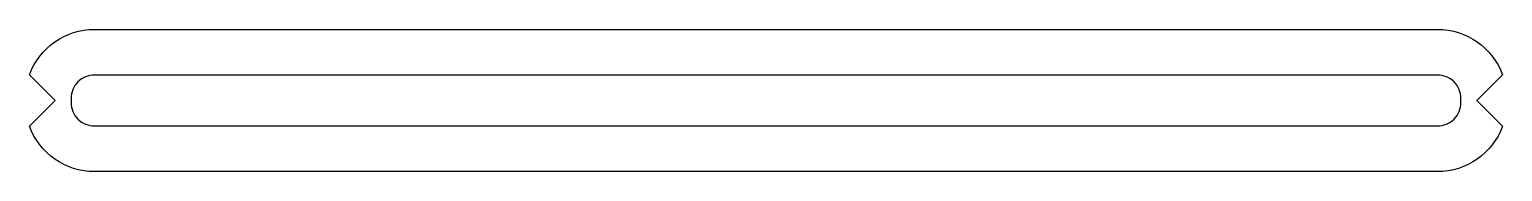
# Model space of a CAD drawing. Header units: millimetres. Extents: x -35.3 to 21, y -15.3 to -9.9.
import ezdxf

# ---------------------------------------------------------------- set-up
doc = ezdxf.new("R2010")
doc.units = ezdxf.units.MM
doc.layers.get('0').update_dxf_attribs({"linetype": 'CONTINUOUS'})

msp = doc.modelspace()

# ---------------------------------------------------------------- linework, layer by layer
for points in [[(19.965, -12.595), (20.952, -13.583, -0.314585), (18.465, -15.32), (-32.835, -15.32, -0.314585), (-35.323, -13.583), (-34.335, -12.595), (-35.323, -11.607, -0.314585), (-32.835, -9.87), (18.465, -9.87, -0.314585), (20.952, -11.607)], [(-33.735, -12.67, 0.414214), (-32.835, -13.57), (18.465, -13.57, 0.414214), (19.365, -12.67), (19.365, -12.52, 0.414214), (18.465, -11.62), (-32.835, -11.62, 0.414214), (-33.735, -12.52)]]:
    msp.add_lwpolyline(points, format="xyb", close=True)

doc.saveas('drawing.dxf')
